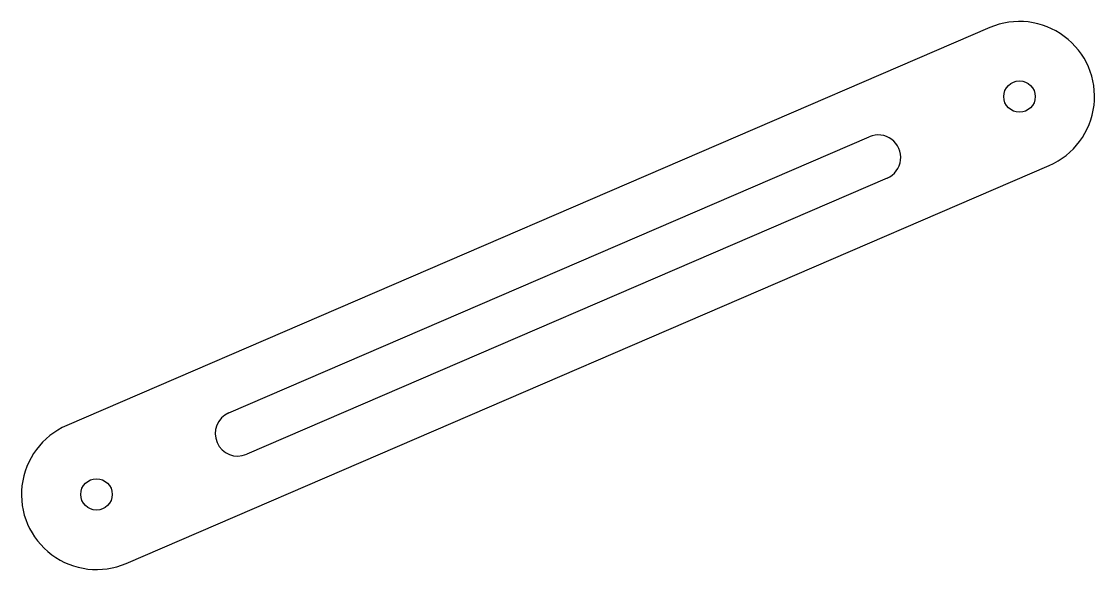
# Model space of a CAD drawing. Header units: millimetres. Extents: x 100 to 386, y 50 to 196.
import ezdxf

# ---------------------------------------------------------------- set-up
doc = ezdxf.new("R2010")
doc.units = ezdxf.units.MM

msp = doc.modelspace()

# ---------------------------------------------------------------- linework, layer by layer
for p, q in [((358.07, 194.36), (112.1, 88.37)), ((155.28, 91.73), (325.97, 165.29)), ((127.93, 51.64), (373.9, 157.62)), ((330.72, 154.27), (160.03, 80.71))]:
    msp.add_line(p, q)
for centre in [(366, 176), (120, 70)]:
    msp.add_circle(centre, 4.2)
for centre, radius, start, end in [((366, 176), 20, -66.7448, 113.3452), ((328.35, 159.78), 6, -426.6891, -246.6891), ((157.65, 86.22), 6, -246.6891, -66.6891), ((120, 70), 20, 113.2766, 293.3667)]:
    msp.add_arc(centre, radius, start, end)

doc.saveas('drawing.dxf')
